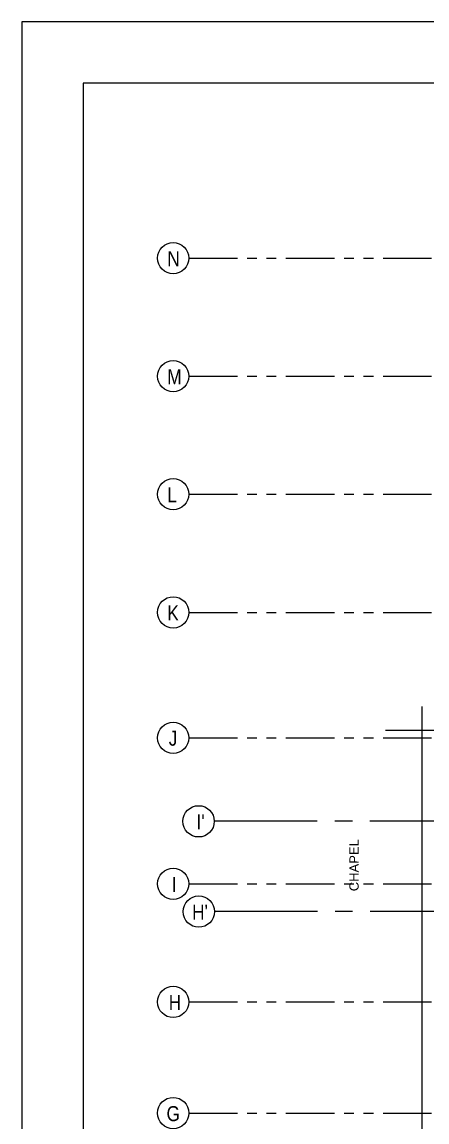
# Model space of a CAD drawing. Header units: millimetres. Extents: x 2148 to 2681, y 758 to 986.
# Drawn here: x 2275.05 to 2289.64, y 946.65 to 986.24 of the extents above; entities that cross this region are included whole.
import ezdxf

# ---------------------------------------------------------------- set-up
doc = ezdxf.new("R2010")
doc.units = ezdxf.units.MM
doc.linetypes.add('CENTER2', pattern=[28.575, 19.05, -3.175, 3.175, -3.175])
doc.linetypes.add('PHANTOMX2', pattern=[5, 2.5, -0.5, 0.5, -0.5, 0.5, -0.5])
for name, color, linetype in [('D', 1, 'Continuous'), ('DIM', 20, 'Continuous'), ('grid', 241, 'PHANTOMX2'), ('S_GRID LINES', 252, 'Continuous'), ('TEXT', 6, 'Continuous'), ('wall', 4, 'Continuous')]:
    doc.layers.add(name, color=color, linetype=linetype)
doc.styles.add('ARIALNW', font='ARIALN.TTF')
doc.styles.add('SWISS', font='swissl.ttf')

# ---------------------------------------------------------------- blocks, each defined once
blk = doc.blocks.new('A$C1DB67A09')
at = {"layer": 'Defpoints', "ltscale": 0.5, "elevation": 0}
blk.add_lwpolyline([(7.292, -83.48), (108.892, -83.48), (108.892, -7.28), (7.292, -7.28)], close=True, dxfattribs=at)
at = {"layer": 'wall', "color": 16, "linetype": 'ByBlock', "ltscale": 1.5, "elevation": 0}
blk.add_lwpolyline([(9.492, -81.28), (106.692, -81.28), (106.692, -9.48), (9.492, -9.48)], close=True, dxfattribs=at)

msp = doc.modelspace()

# ---------------------------------------------------------------- linework, layer by layer
for centre in [(2280.4979625, 977.7400962, 0), (2280.4979625, 973.4910905, 0), (2280.4979625, 969.2420849, 0), (2280.4982764, 964.9898693, 0), (2280.4981187, 960.4722324, 0), (2281.4138619, 957.469311, 0), (2280.4978048, 955.2203176, 0), (2281.4214897, 954.219311, 0), (2280.4978048, 950.969311, 0), (2280.4978048, 946.969311, 0)]:
    msp.add_circle(centre, 0.5634965)
at = {"layer": 'D', "ltscale": 0.5}
msp.add_line((2289.4518229, 961.5996141, 0), (2289.4518229, 924.7757136, 0), dxfattribs=at)
at = {"layer": 'Defpoints', "ltscale": 0.5, "elevation": 0}
msp.add_lwpolyline([(2275.0500187, 910.0388045), (2376.6500187, 910.0388045), (2376.6500187, 986.2388045), (2275.0500187, 986.2388045)], close=True, dxfattribs=at)
at = {"layer": 'grid', "ltscale": 0.7}
for p, q in [((2281.061773, 977.7411715, 0), (2291.6337052, 977.7411715, 0)), ((2281.061459, 973.4910905, 0), (2291.6333912, 973.4910905, 0)), ((2281.061459, 969.2420849, 0), (2291.6333912, 969.2420849, 0)), ((2281.061773, 964.9898693, 0), (2291.6337052, 964.9898693, 0)), ((2281.0616153, 960.4722324, 0), (2291.493236, 960.4722324, 0)), ((2281.0613013, 955.2203176, 0), (2291.4929221, 955.2203176)), ((2281.0613013, 950.969311, 0), (2291.4929221, 950.969311)), ((2281.0613013, 946.969311, 0), (2291.4929221, 946.969311))]:
    msp.add_line(p, q, dxfattribs=at)
at = {"layer": 'S_GRID LINES', "linetype": 'CENTER2', "ltscale": 0.2}
for p, q in [((2319.9739198, 960.7338663, 0), (2288.1487468, 960.7338663, 0)), ((2319.9739198, 957.469311, 0), (2281.9773584, 957.469311, 0)), ((2319.9844707, 954.219311, 0), (2281.9849862, 954.219311, 0))]:
    msp.add_line(p, q, dxfattribs=at)

# ---------------------------------------------------------------- block references
at = {"layer": 'DIM', "color": 8}
msp.add_blockref('A$C1DB67A09', (2267.758248, 993.5189005), dxfattribs=at)

# ---------------------------------------------------------------- texts
at = {"layer": 'TEXT', "style": 'SWISS'}
msp.add_text('CHAPEL ', height=0.33538493, rotation=89.98971085, dxfattribs=at).set_placement((2287.1833899, 954.952224, 0))
at = {"layer": 'TEXT', "char_height": 0.54, "width": 3.396423809, "attachment_point": 1, "style": 'ARIALNW'}
for s, insert in [('N', (2280.286883, 977.9892252, 0)), ('M', (2280.286883, 973.7402195, 0)), ('L', (2280.286883, 969.4912139, 0)), ('K', (2280.287197, 965.2389983, 0)), ('J', (2280.3395655, 960.7320745, 0)), ("I'", (2281.3402315, 957.71844, 0)), ('I', (2280.4500208, 955.4694466, 0)), ("H'", (2281.1821283, 954.46844, 0)), ('H', (2280.3392515, 951.21844, 0)), ('G', (2280.2585634, 947.21844, 0))]:
    msp.add_mtext(s, dxfattribs=dict(at, insert=insert))

doc.saveas('drawing.dxf')
